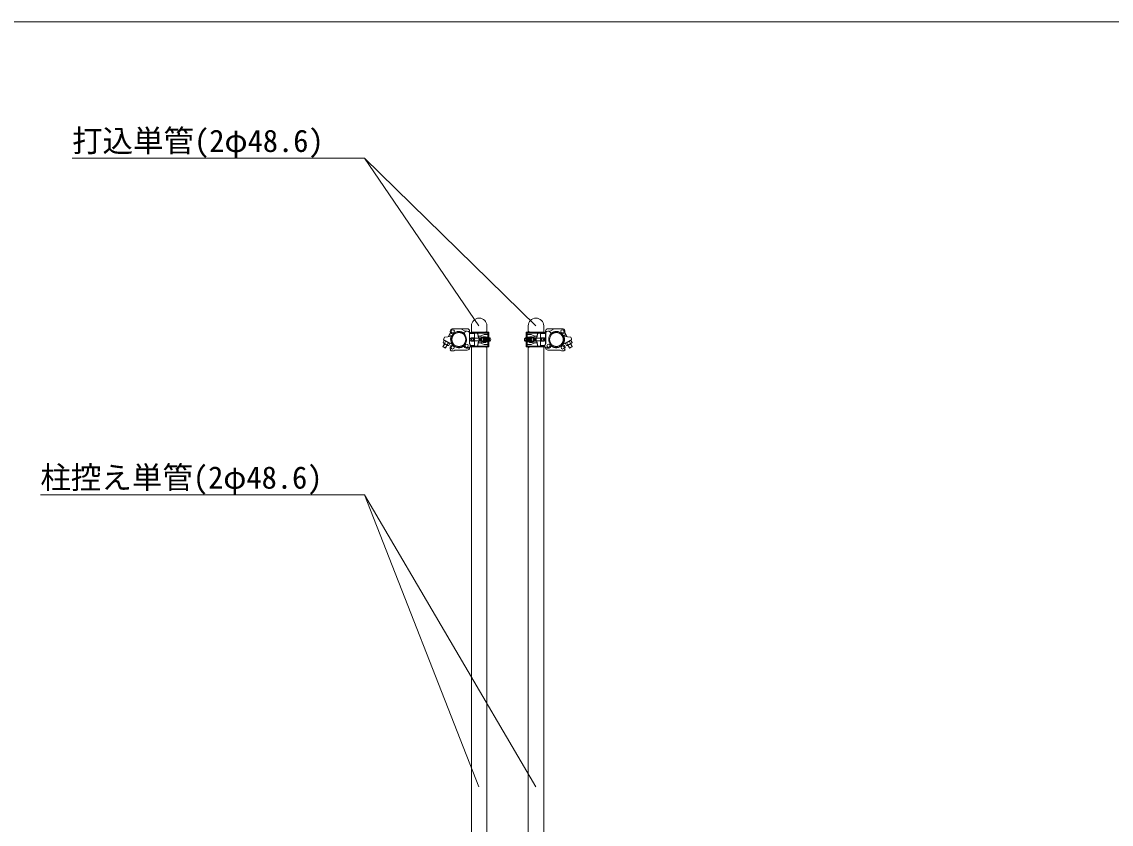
# Model space of a CAD drawing. Units: millimetres, scale not verified. Extents: x -10062 to 10062, y -16938 to 16938.
# Drawn here: x -7642 to -4213, y -5588 to -3062 of the extents above; entities that cross this region are included whole.
import ezdxf
from ezdxf.enums import TextEntityAlignment as Align

# ---------------------------------------------------------------- set-up
doc = ezdxf.new("R2010")
doc.units = ezdxf.units.MM
doc.header["$LTSCALE"] = 90
for name, color, linetype, lineweight in [('0-B_図面枠', 134, 'Continuous', 18), ('1-0_単管ｸﾗﾝﾌﾟ', 134, 'Continuous', 18), ('1-B_文字', 134, 'Continuous', 18)]:
    doc.layers.add(name, color=color, linetype=linetype, lineweight=lineweight)
doc.styles.add('ＭＳ ゴシック', font='')
doc.styles.get('ＭＳ ゴシック').set_extended_font_data('MS Gothic')

msp = doc.modelspace()

# ---------------------------------------------------------------- linework, layer by layer
at = {"layer": '0-B_図面枠'}
msp.add_lwpolyline([(-10062.5, -3062.5), (10062.5, -3062.5), (10062.5, -16937.5), (-10062.5, -16937.5)], close=True, dxfattribs=at)
at = {"layer": '1-0_単管ｸﾗﾝﾌﾟ'}
for p, q in [((-6292.4, -4039.75), (-6299.93, -4053.82)), ((-6291.85, -4040.83), (-6298.74, -4053.72)), ((-6289.4, -4053.22), (-6284.79, -4044.6)), ((-6289.24, -4055.04), (-6283.58, -4044.46)), ((-6239.32, -4028.61), (-6285.07, -4028.61)), ((-6244.43, -4036.77), (-6259.59, -4028.66)), ((-6232.84, -4074.81), (-6232.84, -4040.46)), ((-6232.32, -4075.45), (-6232.32, -4035.6)), ((-6232.22, -4043.5), (-6216.32, -4043.5)), ((-6227.32, -4039.5), (-6171.32, -4039.5)), ((-6227.32, -4042), (-6171.32, -4042)), ((-6226.12, -4039.5), (-6226.12, -4019.5)), ((-6216.32, -4043.5), (-6216.32, -4081.5)), ((-6215.32, -4042), (-6215.32, -4039.5)), ((-6207.32, -4042), (-6207.32, -4039.5)), ((-6204.44, -4052), (-6207.32, -4042)), ((-6177.52, -4019.5), (-6177.52, -4037.67)), ((-6174.34, -4044), (-6171.32, -4044)), ((-6174.33, -4043), (-6171.32, -4043)), ((-6174.32, -4039.5), (-6174.32, -4057.5)), ((-6171.32, -4039.5), (-6171.32, -4057.5)), ((-5997.68, -4039.5), (-6053.68, -4039.5)), ((-6053.68, -4039.5), (-6053.68, -4057.5)), ((-5997.68, -4042), (-6053.68, -4042)), ((-6050.67, -4043), (-6053.68, -4043)), ((-6050.65, -4044), (-6053.68, -4044)), ((-6050.68, -4039.5), (-6050.68, -4057.5)), ((-6047.48, -4019.5), (-6047.48, -4037.67)), ((-6020.56, -4052), (-6017.68, -4042)), ((-6017.68, -4042), (-6017.68, -4039.5)), ((-6009.68, -4042), (-6009.68, -4039.5)), ((-5992.78, -4043.5), (-6008.68, -4043.5)), ((-6008.68, -4043.5), (-6008.68, -4081.5)), ((-5998.88, -4039.5), (-5998.88, -4019.5)), ((-5992.68, -4075.45), (-5992.68, -4035.6)), ((-5992.16, -4074.81), (-5992.16, -4040.46)), ((-5985.67, -4028.61), (-5939.94, -4028.61)), ((-5980.56, -4036.77), (-5965.42, -4028.66)), ((-5935.76, -4055.04), (-5941.41, -4044.46)), ((-5935.61, -4053.22), (-5940.22, -4044.6)), ((-5933.16, -4040.83), (-5926.27, -4053.72)), ((-5932.6, -4039.75), (-5925.08, -4053.82)), ((-6311.42, -4075.33), (-6316.1, -4084.07)), ((-6310.54, -4075.79), (-6315.93, -4085.87)), ((-6314.29, -4073.79), (-6299.74, -4081.57)), ((-6311.12, -4064.15), (-6312.42, -4065.44)), ((-6311.9, -4065.99), (-6310.95, -4064.23)), ((-6311.9, -4065.99), (-6294.59, -4075.25)), ((-6311.12, -4064.15), (-6287.65, -4076.69)), ((-6293.65, -4073.49), (-6310.95, -4064.23)), ((-6307.57, -4068.32), (-6310.92, -4074.57)), ((-6303.48, -4079.57), (-6308.87, -4089.64)), ((-6302.6, -4080.04), (-6307.29, -4088.79)), ((-6298.91, -4072.94), (-6302.26, -4079.2)), ((-6296.9, -4048.16), (-6295.37, -4047.21)), ((-6296.17, -4046.79), (-6287.35, -4051.5)), ((-6293.65, -4073.49), (-6294.59, -4075.25)), ((-6290.08, -4052.96), (-6288.68, -4053.49)), ((-6288.08, -4052.88), (-6288.14, -4051.08)), ((-6228.32, -4057.61), (-6228.32, -4067.4)), ((-6227.32, -4057.5), (-6216.32, -4057.5)), ((-6227.32, -4057.5), (-6227.32, -4067.5)), ((-6227.32, -4067.5), (-6216.32, -4067.5)), ((-6223.04, -4058.5), (-6193.78, -4058.5)), ((-6223.04, -4066.5), (-6193.78, -4066.5)), ((-6219.32, -4057.5), (-6219.32, -4067.5)), ((-6204.44, -4073), (-6207.32, -4083)), ((-6204.44, -4057), (-6193.03, -4057)), ((-6204.44, -4068), (-6193.03, -4068)), ((-6200.47, -4057.5), (-6193.3, -4057.5)), ((-6200.47, -4067.5), (-6193.3, -4067.5)), ((-6186.32, -4046.93), (-6198.44, -4052)), ((-6186.32, -4078.07), (-6198.44, -4073)), ((-6191.83, -4057), (-6186.83, -4057)), ((-6191.83, -4068), (-6186.83, -4068)), ((-6189.56, -4053.5), (-6182.31, -4053.5)), ((-6189.56, -4071.5), (-6182.31, -4071.5)), ((-6186.32, -4046.93), (-6175.32, -4046.93)), ((-6186.32, -4078.07), (-6175.32, -4078.07)), ((-6184.21, -4058.5), (-6169.31, -4058.5)), ((-6184.21, -4066.5), (-6169.31, -4066.5)), ((-6183.27, -4057.5), (-6168.47, -4057.5)), ((-6183.27, -4067.5), (-6168.47, -4067.5)), ((-6179.74, -4054.93), (-6175.32, -4054.93)), ((-6179.74, -4070.07), (-6175.32, -4070.07)), ((-6174.32, -4085.5), (-6174.32, -4067.5)), ((-6171.32, -4067.5), (-6171.32, -4085.5)), ((-6167.71, -4057.75), (-6168.47, -4057.5)), ((-6167.71, -4067.25), (-6168.47, -4067.5)), ((-6057.3, -4057.75), (-6056.53, -4057.5)), ((-6057.3, -4067.25), (-6056.53, -4067.5)), ((-6041.73, -4057.5), (-6056.53, -4057.5)), ((-6041.73, -4067.5), (-6056.53, -4067.5)), ((-6040.79, -4058.5), (-6055.69, -4058.5)), ((-6040.79, -4066.5), (-6055.69, -4066.5)), ((-6053.68, -4067.5), (-6053.68, -4085.5)), ((-6050.68, -4085.5), (-6050.68, -4067.5)), ((-6038.68, -4046.93), (-6049.67, -4046.93)), ((-6045.26, -4054.93), (-6049.67, -4054.93)), ((-6045.26, -4070.07), (-6049.67, -4070.07)), ((-6038.68, -4078.07), (-6049.67, -4078.07)), ((-6035.44, -4053.5), (-6042.7, -4053.5)), ((-6035.44, -4071.5), (-6042.7, -4071.5)), ((-6038.68, -4046.93), (-6026.56, -4052)), ((-6038.68, -4078.07), (-6026.56, -4073)), ((-6033.17, -4057), (-6038.17, -4057)), ((-6033.17, -4068), (-6038.17, -4068)), ((-6020.56, -4057), (-6031.98, -4057)), ((-6020.56, -4068), (-6031.98, -4068)), ((-6024.54, -4057.5), (-6031.69, -4057.5)), ((-6024.54, -4067.5), (-6031.69, -4067.5)), ((-6001.96, -4058.5), (-6031.22, -4058.5)), ((-6001.96, -4066.5), (-6031.22, -4066.5)), ((-6020.56, -4073), (-6017.68, -4083)), ((-5997.68, -4057.5), (-6008.68, -4057.5)), ((-5997.68, -4067.5), (-6008.68, -4067.5)), ((-6005.68, -4057.5), (-6005.68, -4067.5)), ((-5997.68, -4057.5), (-5997.68, -4067.5)), ((-5996.68, -4057.61), (-5996.68, -4067.4)), ((-5928.84, -4046.79), (-5937.65, -4051.5)), ((-5913.88, -4064.15), (-5937.35, -4076.69)), ((-5936.92, -4052.88), (-5936.86, -4051.08)), ((-5934.91, -4052.96), (-5936.33, -4053.49)), ((-5931.36, -4073.49), (-5914.04, -4064.23)), ((-5931.36, -4073.49), (-5930.41, -4075.25)), ((-5930.41, -4075.25), (-5913.1, -4065.99)), ((-5928.1, -4048.16), (-5929.63, -4047.21)), ((-5926.09, -4072.94), (-5922.74, -4079.2)), ((-5910.71, -4073.79), (-5925.26, -4081.57)), ((-5922.4, -4080.04), (-5917.72, -4088.79)), ((-5921.51, -4079.57), (-5916.12, -4089.64)), ((-5917.43, -4068.32), (-5914.08, -4074.57)), ((-5914.46, -4075.79), (-5909.07, -4085.87)), ((-5913.1, -4065.99), (-5914.04, -4064.23)), ((-5913.88, -4064.15), (-5912.58, -4065.44)), ((-5913.58, -4075.33), (-5908.9, -4084.07)), ((-6307.29, -4088.79), (-6316.1, -4084.07)), ((-6308.87, -4089.64), (-6307.29, -4088.79)), ((-6293.41, -4095.22), (-6291.29, -4093.09)), ((-6239.32, -4095.77), (-6278.42, -4095.77)), ((-6233.4, -4089.81), (-6235.52, -4087.68)), ((-6230.17, -4081.5), (-6216.32, -4081.5)), ((-6227.32, -4083), (-6171.32, -4083)), ((-6227.32, -4085.5), (-6171.32, -4085.5)), ((-6226.12, -6036.5), (-6226.12, -4085.5)), ((-6216.32, -4081.5), (-6217.9, -4083)), ((-6215.32, -4085.5), (-6215.32, -4083)), ((-6207.32, -4085.5), (-6207.32, -4083)), ((-6174.34, -4081), (-6171.32, -4081)), ((-6174.33, -4082), (-6171.32, -4082)), ((-6050.65, -4081), (-6053.68, -4081)), ((-6050.67, -4082), (-6053.68, -4082)), ((-5997.68, -4083), (-6053.68, -4083)), ((-5997.68, -4085.5), (-6053.68, -4085.5)), ((-6047.48, -4087.33), (-6047.48, -6008)), ((-6017.68, -4085.5), (-6017.68, -4083)), ((-6009.68, -4085.5), (-6009.68, -4083)), ((-5994.83, -4081.5), (-6008.68, -4081.5)), ((-6008.68, -4081.5), (-6007.1, -4083)), ((-5998.88, -6008), (-5998.88, -4085.5)), ((-5991.61, -4089.81), (-5989.49, -4087.68)), ((-5985.67, -4095.77), (-5946.58, -4095.77)), ((-5931.58, -4095.22), (-5933.71, -4093.09)), ((-5917.72, -4088.79), (-5908.9, -4084.07)), ((-5916.12, -4089.64), (-5917.72, -4088.79))]:
    msp.add_line(p, q, dxfattribs=at)
for points in [[(-6207.32, -4042), (-6204.44, -4057), (-6204.44, -4052), (-6198.44, -4052)], [(-6017.68, -4042), (-6020.56, -4057), (-6020.56, -4052), (-6026.56, -4052)], [(-6311.9, -4065.99), (-6315.25, -4072.26), (-6314.29, -4073.79)], [(-6313.53, -4060.24), (-6311.55, -4054.84), (-6290.08, -4052.96)], [(-6294.59, -4075.25), (-6297.93, -4081.51), (-6299.74, -4081.57)], [(-6207.32, -4083), (-6204.44, -4068), (-6204.44, -4073), (-6198.44, -4073)], [(-6017.68, -4083), (-6020.56, -4068), (-6020.56, -4073), (-6026.56, -4073)], [(-5911.48, -4060.24), (-5913.46, -4054.84), (-5934.91, -4052.96)], [(-5930.41, -4075.25), (-5927.07, -4081.51), (-5925.26, -4081.57)], [(-5913.1, -4065.99), (-5909.76, -4072.26), (-5910.71, -4073.79)], [(-6308.87, -4089.64), (-6315.93, -4085.87), (-6316.1, -4084.07)], [(-6177.52, -4087.33), (-6177.52, -6038.49), (-6213.31, -6038.49)], [(-5916.12, -4089.64), (-5909.07, -4085.87), (-5908.9, -4084.07)]]:
    msp.add_lwpolyline(points, dxfattribs=at)
for centre, radius in [((-6285.05, -4036.61), 5), ((-6266.11, -4062.5), 21.8), ((-5958.89, -4062.5), 21.8), ((-5939.95, -4036.61), 5), ((-6241.16, -4082.01), 5), ((-5983.85, -4082.01), 5), ((-6285.62, -4087.45), 5), ((-5939.38, -4087.45), 5)]:
    msp.add_circle(centre, radius, dxfattribs=at)
for centre, radius, start, end in [((-6201.82, -4019.5), 24.3, 0, 180), ((-6023.18, -4019.5), 24.3, 0, 180), ((-6285.05, -4036.61), 8, 89.555, 294.53), ((-6266.11, -4062.5), 24.3, 158.23, 141.61), ((-6266.11, -4062.5), 25.8, 46.062, 136.061), ((-6240.21, -4043.57), 8, 22.798, 204.53), ((-6239.32, -4035.6), 7, 0, 90), ((-6227.32, -4044.5), 5, 90, 180), ((-6227.32, -4044.5), 2.5, 90, 156.42182), ((-6178.89, -4043.76), 6.25, 43.038, 136.962), ((-6046.11, -4043.76), 6.25, 43.038, 136.962), ((-5997.68, -4044.5), 5, 0, 90), ((-5997.68, -4044.5), 2.5, 23.57818, 90), ((-5985.67, -4035.6), 7, 90, 180), ((-5984.78, -4043.57), 8, 335.47, 157.202), ((-5958.89, -4062.5), 24.3, 38.39, 21.77), ((-5958.89, -4062.5), 25.8, 43.939, 133.938), ((-5939.95, -4036.61), 8, 245.47, 90.445), ((-6311.38, -4070.25), 4.35, 207.478, 276.246), ((-6308.83, -4061.97), 5, 159.862, 224.13), ((-6299.29, -4063.23), 16.25, 224.274, 259.45), ((-6298.41, -4077.19), 4.35, 207.478, 276.246), ((-6285.62, -4087.45), 8, 71.788, 224.862), ((-6266.11, -4062.5), 25.8, 158.301, 221.08), ((-6266.11, -4062.5), 25.8, 221.076, 311.075), ((-6241.16, -4082.01), 8, 161.788, 314.862), ((-6241.16, -4082.01), 11, 314.862, 40.876), ((-6227.32, -4062.5), 5, 90, 270), ((-6218.57, -4062.5), 6, 138.19, 221.81), ((-6218.57, -4062.5), 6, 123.557, 123.564), ((-6218.57, -4062.5), 6, 236.443, 236.462), ((-6195.56, -4062.5), 7, 134.415, 225.585), ((-6193.57, -4062.5), 7, 134.415, 225.585), ((-6191.57, -4062.5), 7, 134.415, 225.585), ((-6198.44, -4057), 5, 0, 90), ((-6198.44, -4068), 5, 270, 0), ((-6189.57, -4062.5), 7, 134.415, 225.585), ((-6183.96, -4062.5), 10.6, 121.891, 238.109), ((-6183.96, -4062.5), 9.6, 110.364, 249.636), ((-6178.96, -4062.5), 9.6, 110.364, 249.636), ((-6178.96, -4062.5), 6.6, 130.749, 229.251), ((-6177.56, -4062.5), 7, 134.415, 225.585), ((-6175.57, -4062.5), 7, 134.415, 225.585), ((-6185.65, -4062.5), 9.6, 31.388, 69.636), ((-6185.65, -4062.5), 9.6, 290.364, 328.612), ((-6173.57, -4062.5), 7, 134.415, 225.585), ((-6171.57, -4062.5), 7, 134.415, 225.585), ((-6169.57, -4062.5), 7, 134.415, 225.585), ((-6175.32, -4050.93), 4, 270, 90), ((-6175.32, -4074.07), 4, 270, 90), ((-6167.56, -4062.5), 7, 134.415, 225.585), ((-6165.57, -4062.5), 7, 134.415, 225.585), ((-6163.57, -4062.5), 7, 134.415, 225.585), ((-6162.57, -4062.5), 7, 137.22, 222.78), ((-6171.36, -4062.5), 6, 307.592, 52.408), ((-6053.63, -4062.5), 6, 127.592, 232.408), ((-6062.44, -4062.5), 7, 317.22, 42.78), ((-6061.43, -4062.5), 7, 314.415, 45.585), ((-6059.43, -4062.5), 7, 314.415, 45.585), ((-6049.67, -4050.93), 4, 90, 270), ((-6049.67, -4074.07), 4, 90, 270), ((-6057.43, -4062.5), 7, 314.415, 45.585), ((-6055.43, -4062.5), 7, 314.415, 45.585), ((-6053.44, -4062.5), 7, 314.415, 45.585), ((-6039.36, -4062.5), 9.6, 110.364, 148.612), ((-6039.36, -4062.5), 9.6, 211.388, 249.636), ((-6051.43, -4062.5), 7, 314.415, 45.585), ((-6049.43, -4062.5), 7, 314.415, 45.585), ((-6046.04, -4062.5), 9.6, 290.364, 69.636), ((-6047.43, -4062.5), 7, 314.415, 45.585), ((-6046.04, -4062.5), 6.6, 310.749, 49.251), ((-6041.03, -4062.5), 9.6, 290.364, 69.636), ((-6041.03, -4062.5), 10.6, 301.891, 58.109), ((-6026.56, -4057), 5, 90, 180), ((-6026.56, -4068), 5, 180, 270), ((-6035.44, -4062.5), 7, 314.415, 45.585), ((-6033.43, -4062.5), 7, 314.415, 45.585), ((-6031.43, -4062.5), 7, 314.415, 45.585), ((-6029.43, -4062.5), 7, 314.415, 45.585), ((-6006.43, -4062.5), 6, 56.436, 56.443), ((-6006.43, -4062.5), 6, 303.538, 303.557), ((-6006.43, -4062.5), 6, 318.19, 41.81), ((-5997.68, -4062.5), 5, 270, 90), ((-5983.85, -4082.01), 11, 139.124, 225.138), ((-5983.85, -4082.01), 8, 225.138, 18.212), ((-5958.89, -4062.5), 25.8, 228.925, 318.924), ((-5939.38, -4087.45), 8, 315.138, 108.212), ((-5958.89, -4062.5), 25.8, 318.92, 21.699), ((-5926.59, -4077.19), 4.35, 263.754, 332.522), ((-5925.72, -4063.23), 16.25, 280.55, 315.726), ((-5913.61, -4070.25), 4.35, 263.754, 332.522), ((-5916.17, -4061.97), 5, 315.87, 20.138), ((-6285.62, -4087.45), 11, 224.862, 310.876), ((-6239.32, -4088.77), 7, 270, 0), ((-6227.32, -4080.5), 5, 231.65819, 270), ((-6227.32, -4080.5), 2.5, 203.57818, 270), ((-6178.89, -4081.23), 6.25, 223.038, 316.962), ((-6046.11, -4081.23), 6.25, 223.038, 316.962), ((-5997.68, -4080.5), 2.5, 270, 336.42182), ((-5997.68, -4080.5), 5, 270, 308.34181), ((-5985.67, -4088.77), 7, 180, 270), ((-5939.38, -4087.45), 11, 229.124, 315.138)]:
    msp.add_arc(centre, radius, start, end, dxfattribs=at)
at = {"layer": '1-B_文字'}
for p, q in [((-7483.3, -3491.37), (-6564.3, -3491.37)), ((-6023.18, -4019.5), (-6563.2, -3491.37)), ((-7583.02, -4551), (-6564.35, -4551)), ((-6023.18, -5470.51), (-6563.2, -4551))]:
    msp.add_line(p, q, dxfattribs=at)
for points in [[(-6203.5, -4019.5), (-6563.2, -3491.37), (-6563.56, -3491.37)], [(-6203.5, -5470.51), (-6563.2, -4551), (-6563.56, -4551)]]:
    msp.add_lwpolyline(points, dxfattribs=at)

# ---------------------------------------------------------------- texts
at = {"layer": '1-B_文字', "style": 'ＭＳ ゴシック'}
for s, p in [('打込単管(2φ48.6)\u3000\u3000', (-7483.3, -3493.33)), ('柱控え単管(2φ48.6)\u3000\u3000', (-7583.02, -4552.97))]:
    msp.add_text(s, height=70.38, dxfattribs=at).set_placement(p, align=Align.BOTTOM_LEFT)

doc.saveas('drawing.dxf')
